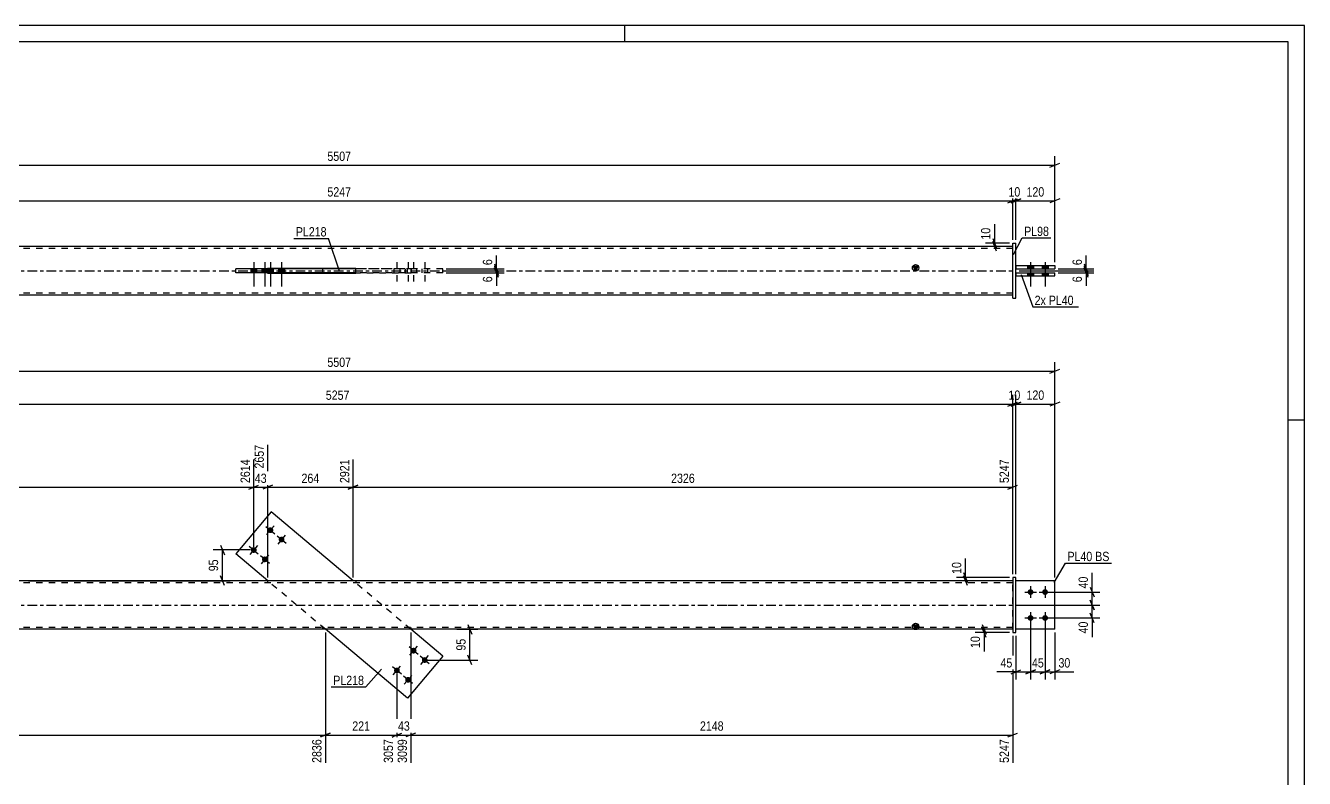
# Model space of a CAD drawing. Header units: millimetres. Extents: x 0 to 594, y 0 to 420.
# Drawn here: x 198.9 to 594, y 187.3 to 420 of the extents above; entities that cross this region are included whole.
import ezdxf

# ---------------------------------------------------------------- set-up
doc = ezdxf.new("R2010")
doc.units = ezdxf.units.MM
doc.linetypes.add('DXK_LINE_DOT2', pattern=[3.9198, 1.9599, -1.9599])
doc.linetypes.add('DXK_LINE_DOT3', pattern=[5.9187, 2.979, -0.9799, 0.9799, -0.9799])
doc.styles.add('Arial Narrow', font='ARIALN.TTF', dxfattribs={"height": 0.2})

# ---------------------------------------------------------------- blocks, each defined once
blk = doc.blocks.new('Unknown-580871604-1129')
at = {"color": 5, "linetype": 'Continuous'}
for p, q in [((594, 420), (0, 420)), ((384, 415), (384, 420)), ((594, 0), (594, 420)), ((589, 415), (5, 415)), ((589, 5), (589, 415)), ((594, 298), (589, 298))]:
    blk.add_line(p, q, dxfattribs=at)
blk = doc.blocks.new('Part-580871604-1687 - 1671')
at = {"color": 2, "linetype": 'Continuous'}
for p, q in [((274.75, 269.74), (263.8, 256.74)), ((300.08, 248.42), (274.75, 269.74)), ((273.69, 248.42), (263.8, 256.74)), ((316.84, 212.09), (291.5, 233.42)), ((327.78, 225.1), (317.9, 233.42)), ((327.78, 225.1), (316.84, 212.09))]:
    blk.add_line(p, q, dxfattribs=at)
at = {"color": 7, "linetype": 'DXK_LINE_DOT2'}
for p, q in [((291.5, 233.42), (273.69, 248.42)), ((317.9, 233.42), (300.08, 248.42))]:
    blk.add_line(p, q, dxfattribs=at)
blk = doc.blocks.new('Bolt-580871604-1679 - 1671')
at = {"linetype": 'Continuous'}
for points in [[(318.19, 226.12, -1), (319.35, 227.5, -1)], [(313.03, 220, -1), (314.19, 221.38, -1)], [(321.63, 223.22, -1), (322.79, 224.6, -1)], [(316.48, 217.1, -1), (317.64, 218.48, -1)]]:
    blk.add_hatch(color=1, dxfattribs=at).paths.add_polyline_path(points)
at = {"color": 1, "linetype": 'Continuous'}
for p, q in [((320.14, 225.65), (317.39, 227.97)), ((317.61, 225.43), (319.93, 228.18)), ((321.05, 222.53), (323.37, 225.29)), ((314.99, 219.53), (312.24, 221.85)), ((312.45, 219.31), (314.77, 222.06)), ((323.59, 222.75), (320.83, 225.07)), ((318.43, 216.63), (315.68, 218.95)), ((315.9, 216.41), (318.22, 219.17))]:
    blk.add_line(p, q, dxfattribs=at)
blk = doc.blocks.new('Bolt-580871604-1680 - 1671')
at = {"linetype": 'Continuous'}
for points in [[(275.11, 264.73, -1), (273.95, 263.36, -1)], [(278.55, 261.84, -1), (277.4, 260.46, -1)], [(269.96, 258.61, -1), (268.8, 257.24, -1)], [(273.4, 255.72, -1), (272.24, 254.34, -1)]]:
    blk.add_hatch(color=1, dxfattribs=at).paths.add_polyline_path(points)
at = {"color": 1, "linetype": 'Continuous'}
for p, q in [((273.16, 265.2), (275.91, 262.89)), ((275.69, 265.42), (273.37, 262.67)), ((276.6, 262.31), (279.35, 259.99)), ((279.13, 262.52), (276.82, 259.77)), ((268, 259.08), (270.76, 256.77)), ((270.54, 259.3), (268.22, 256.55)), ((271.45, 256.19), (274.2, 253.87)), ((273.98, 256.4), (271.66, 253.65))]:
    blk.add_line(p, q, dxfattribs=at)
blk = doc.blocks.new('Bolt-580871604-1682 - 1671')
at = {"linetype": 'Continuous'}
for points in [[(509.38, 245.82, -1), (509.38, 244.02, -1)], [(513.88, 245.82, -1), (513.88, 244.02, -1)], [(509.38, 237.82, -1), (509.38, 236.02, -1)], [(513.88, 237.82, -1), (513.88, 236.02, -1)]]:
    blk.add_hatch(color=1, dxfattribs=at).paths.add_polyline_path(points)
at = {"color": 1, "linetype": 'Continuous'}
for p, q in [((509.38, 246.72), (509.38, 243.12)), ((513.88, 246.72), (513.88, 243.12)), ((507.58, 244.92), (511.18, 244.92)), ((512.08, 244.92), (515.68, 244.92)), ((509.38, 238.72), (509.38, 235.12)), ((513.88, 238.72), (513.88, 235.12)), ((507.58, 236.92), (511.18, 236.92)), ((512.08, 236.92), (515.68, 236.92))]:
    blk.add_line(p, q, dxfattribs=at)
blk = doc.blocks.new('Part-580871604-1703 - 1671')
at = {"color": 2, "linetype": 'Continuous'}
for p, q in [((504.88, 249.42), (503.88, 249.42)), ((503.88, 249.42), (503.88, 232.42)), ((504.88, 232.42), (504.88, 249.42)), ((503.88, 232.42), (504.88, 232.42))]:
    blk.add_line(p, q, dxfattribs=at)
blk = doc.blocks.new('Part-580871604-1708 - 1671')
at = {"color": 7, "linetype": 'DXK_LINE_DOT2'}
for p, q in [((516.88, 248.42), (504.88, 248.42)), ((504.88, 233.42), (504.88, 248.42)), ((516.88, 233.42), (516.88, 248.42)), ((516.88, 233.42), (504.88, 233.42))]:
    blk.add_line(p, q, dxfattribs=at)
blk = doc.blocks.new('Part-580871604-1713 - 1671')
at = {"color": 2, "linetype": 'Continuous'}
for p, q in [((516.88, 248.42), (504.88, 248.42)), ((516.88, 233.42), (516.88, 248.42)), ((516.88, 233.42), (504.88, 233.42))]:
    blk.add_line(p, q, dxfattribs=at)
at = {"color": 7, "linetype": 'DXK_LINE_DOT2'}
blk.add_line((504.88, 233.42), (504.88, 248.42), dxfattribs=at)
blk = doc.blocks.new('Part-580871604-1718 - 1671')
at = {"linetype": 'Continuous'}
blk.add_hatch(color=2, dxfattribs=at).paths.add_polyline_path([(473.88, 233.42), (473.08, 234.82), (474.68, 234.82)])
at = {"color": 2, "linetype": 'Continuous'}
for p, q in [((415.78, 248.42), (175.8, 248.42)), ((503.88, 248.42), (415.88, 248.42)), ((415.78, 233.42), (175.8, 233.42)), ((503.88, 233.42), (415.88, 233.42)), ((473.88, 233.42), (473.08, 234.82)), ((473.08, 234.82), (474.68, 234.82)), ((474.68, 234.82), (473.88, 233.42))]:
    blk.add_line(p, q, dxfattribs=at)
at = {"color": 7, "linetype": 'DXK_LINE_DOT2'}
for p, q in [((415.78, 247.82), (175.8, 247.82)), ((273.59, 248.42), (273.59, 247.82)), ((300.9, 248.42), (300.9, 247.82)), ((503.88, 247.82), (415.88, 247.82)), ((503.88, 233.42), (503.88, 248.42)), ((415.78, 234.02), (175.8, 234.02)), ((290.69, 233.42), (290.69, 234.02)), ((318, 233.42), (318, 234.02)), ((503.88, 234.02), (415.88, 234.02))]:
    blk.add_line(p, q, dxfattribs=at)
at = {"color": 7, "linetype": 'DXK_LINE_DOT3'}
for p, q in [((175.8, 240.92), (415.78, 240.92)), ((415.88, 240.92), (503.88, 240.92))]:
    blk.add_line(p, q, dxfattribs=at)
at = {"color": 2, "linetype": 'Continuous'}
blk.add_circle((473.88, 234.32), 1, dxfattribs=at)
blk = doc.blocks.new('Part-580871604-1455 - 1366')
at = {"linetype": 'Continuous'}
blk.add_hatch(color=2, dxfattribs=at).paths.add_polyline_path([(473.88, 344.23), (473.08, 345.63), (474.68, 345.63)])
at = {"color": 2, "linetype": 'Continuous'}
for p, q in [((415.78, 351.73), (175.8, 351.73)), ((503.88, 351.73), (415.88, 351.73)), ((273.59, 344.93), (273.59, 344.83)), ((300.9, 344.93), (273.59, 344.93)), ((290.69, 344.93), (290.69, 344.83)), ((300.9, 343.53), (300.9, 344.93)), ((473.88, 344.23), (473.08, 345.63)), ((473.08, 345.63), (474.68, 345.63)), ((474.68, 345.63), (473.88, 344.23)), ((273.59, 343.53), (273.59, 343.63)), ((273.59, 343.53), (300.9, 343.53)), ((290.69, 343.53), (290.69, 343.63)), ((415.78, 336.73), (175.8, 336.73)), ((503.88, 336.73), (415.88, 336.73))]:
    blk.add_line(p, q, dxfattribs=at)
at = {"color": 7, "linetype": 'DXK_LINE_DOT2'}
for p, q in [((503.88, 336.73), (503.88, 351.73)), ((415.78, 351.13), (175.8, 351.13)), ((503.88, 351.13), (415.88, 351.13)), ((273.59, 343.63), (273.59, 344.93)), ((290.69, 343.63), (290.69, 344.93)), ((300.9, 344.93), (318, 344.93)), ((318, 344.93), (318, 343.53)), ((318, 343.53), (300.9, 343.53)), ((415.78, 337.33), (175.8, 337.33)), ((503.88, 337.33), (415.88, 337.33))]:
    blk.add_line(p, q, dxfattribs=at)
at = {"color": 7, "linetype": 'DXK_LINE_DOT3'}
for p, q in [((175.8, 344.23), (415.78, 344.23)), ((415.88, 344.23), (503.88, 344.23))]:
    blk.add_line(p, q, dxfattribs=at)
at = {"color": 2, "linetype": 'Continuous'}
blk.add_circle((473.88, 345.13), 1, dxfattribs=at)
blk = doc.blocks.new('Bolt-580871604-1369 - 1366')
at = {"linetype": 'Continuous'}
for points in [[(510.28, 345.83), (508.48, 345.83), (508.48, 344.83), (510.28, 344.83)], [(510.28, 345.83), (508.48, 345.83), (508.48, 344.83), (510.28, 344.83)], [(514.78, 345.83), (512.98, 345.83), (512.98, 344.83), (514.78, 344.83)], [(514.78, 345.83), (512.98, 345.83), (512.98, 344.83), (514.78, 344.83)], [(510.28, 343.63), (508.48, 343.63), (508.48, 342.63), (510.28, 342.63)], [(510.28, 343.63), (508.48, 343.63), (508.48, 342.63), (510.28, 342.63)], [(514.78, 343.63), (512.98, 343.63), (512.98, 342.63), (514.78, 342.63)], [(514.78, 343.63), (512.98, 343.63), (512.98, 342.63), (514.78, 342.63)]]:
    blk.add_hatch(color=1, dxfattribs=at).paths.add_polyline_path(points)
at = {"color": 1, "linetype": 'Continuous'}
for p, q in [((508.48, 345.83), (508.48, 344.83)), ((508.48, 345.83), (508.48, 344.83)), ((509.38, 346.83), (509.38, 339.33)), ((509.38, 346.83), (509.38, 339.33)), ((510.28, 345.83), (510.28, 344.83)), ((510.28, 345.83), (510.28, 344.83)), ((512.98, 345.83), (512.98, 344.83)), ((512.98, 345.83), (512.98, 344.83)), ((513.88, 346.83), (513.88, 339.33)), ((513.88, 346.83), (513.88, 339.33)), ((514.78, 345.83), (514.78, 344.83)), ((514.78, 345.83), (514.78, 344.83)), ((508.48, 343.63), (508.48, 342.63)), ((508.48, 343.63), (508.48, 342.63)), ((510.28, 343.63), (510.28, 342.63)), ((510.28, 343.63), (510.28, 342.63)), ((512.98, 343.63), (512.98, 342.63)), ((512.98, 343.63), (512.98, 342.63)), ((514.78, 343.63), (514.78, 342.63)), ((514.78, 343.63), (514.78, 342.63))]:
    blk.add_line(p, q, dxfattribs=at)
blk = doc.blocks.new('Bolt-580871604-1434 - 1366')
at = {"color": 1, "linetype": 'DXK_LINE_DOT2'}
for p, q in [((312.71, 344.83), (312.71, 343.63)), ((313.61, 346.83), (313.61, 339.33)), ((314.51, 344.83), (314.51, 343.63)), ((316.16, 344.83), (316.16, 343.63)), ((317.06, 346.83), (317.06, 339.33)), ((317.87, 344.83), (317.87, 343.63)), ((317.96, 344.83), (317.96, 343.63)), ((318.77, 346.83), (318.77, 339.33)), ((319.67, 344.83), (319.67, 343.63)), ((321.31, 344.83), (321.31, 343.63)), ((322.21, 346.83), (322.21, 339.33)), ((323.11, 344.83), (323.11, 343.63))]:
    blk.add_line(p, q, dxfattribs=at)
blk = doc.blocks.new('Part-580871604-1460 - 1366')
at = {"color": 2, "linetype": 'Continuous'}
for p, q in [((504.88, 343.63), (516.88, 343.63)), ((504.88, 342.63), (516.88, 342.63)), ((516.88, 342.63), (516.88, 343.63))]:
    blk.add_line(p, q, dxfattribs=at)
at = {"color": 7, "linetype": 'DXK_LINE_DOT2'}
blk.add_line((504.88, 343.63), (504.88, 342.63), dxfattribs=at)
blk = doc.blocks.new('Part-580871604-1396 - 1366')
at = {"color": 2, "linetype": 'Continuous'}
for p, q in [((263.8, 343.63), (263.8, 344.83)), ((300.9, 344.83), (263.8, 344.83)), ((274.75, 343.63), (274.75, 344.83)), ((300.9, 343.63), (263.8, 343.63))]:
    blk.add_line(p, q, dxfattribs=at)
at = {"color": 7, "linetype": 'DXK_LINE_DOT2'}
for p, q in [((327.78, 344.83), (300.9, 344.83)), ((316.84, 343.63), (316.84, 344.83)), ((327.78, 343.63), (327.78, 344.83)), ((327.78, 343.63), (300.9, 343.63))]:
    blk.add_line(p, q, dxfattribs=at)
blk = doc.blocks.new('Part-580871604-1432 - 1366')
at = {"color": 2, "linetype": 'Continuous'}
for p, q in [((503.88, 335.73), (503.88, 352.73)), ((503.88, 352.73), (504.88, 352.73)), ((504.88, 335.73), (504.88, 352.73)), ((503.88, 335.73), (504.88, 335.73))]:
    blk.add_line(p, q, dxfattribs=at)
blk = doc.blocks.new('Bolt-580871604-1435 - 1366')
at = {"linetype": 'Continuous'}
for points in [[(270.28, 344.83), (268.48, 344.83), (268.48, 343.63), (270.28, 343.63)], [(273.72, 344.83), (271.92, 344.83), (271.92, 343.63), (273.72, 343.63)], [(275.43, 344.83), (273.63, 344.83), (273.63, 343.63), (275.43, 343.63)], [(278.87, 344.83), (277.07, 344.83), (277.07, 343.63), (278.87, 343.63)]]:
    blk.add_hatch(color=1, dxfattribs=at).paths.add_polyline_path(points)
at = {"color": 1, "linetype": 'Continuous'}
for p, q in [((268.48, 344.83), (268.48, 343.63)), ((269.38, 346.83), (269.38, 339.33)), ((270.28, 344.83), (270.28, 343.63)), ((271.92, 344.83), (271.92, 343.63)), ((272.82, 346.83), (272.82, 339.33)), ((273.63, 344.83), (273.63, 343.63)), ((273.72, 344.83), (273.72, 343.63)), ((274.53, 346.83), (274.53, 339.33)), ((275.43, 344.83), (275.43, 343.63)), ((277.07, 344.83), (277.07, 343.63)), ((277.97, 346.83), (277.97, 339.33)), ((278.87, 344.83), (278.87, 343.63))]:
    blk.add_line(p, q, dxfattribs=at)
blk = doc.blocks.new('Part-580871604-1465 - 1366')
at = {"color": 2, "linetype": 'Continuous'}
for p, q in [((504.88, 345.83), (516.88, 345.83)), ((504.88, 344.83), (516.88, 344.83)), ((516.88, 345.83), (516.88, 344.83))]:
    blk.add_line(p, q, dxfattribs=at)
at = {"color": 7, "linetype": 'DXK_LINE_DOT2'}
blk.add_line((504.88, 345.83), (504.88, 344.83), dxfattribs=at)
blk = doc.blocks.new('StraightDimension-580871604-1742 - 1671')
at = {"color": 7, "linetype": 'Continuous'}
for p, q in [((300.08, 249.42), (300.08, 285.92)), ((503.88, 250.42), (503.88, 285.92)), ((301.58, 277.91), (298.58, 276.71)), ((300.08, 277.31), (503.88, 277.31)), ((502.38, 276.71), (505.38, 277.91))]:
    blk.add_line(p, q, dxfattribs=at)
at = {"color": 0, "linetype": 'Continuous'}
blk.add_wipeout([(503.28, 286.52), (499.08, 286.52), (499.08, 278.01), (503.28, 278.01)], dxfattribs=at)
at = {"color": 0}
blk.add_wipeout([(406.24, 278.06), (406.24, 282.26), (397.73, 282.26), (397.73, 278.06)], dxfattribs=at)
at = {"color": 3, "linetype": 'Continuous', "style": 'Arial Narrow'}
blk.add_text('5247', height=2.863, rotation=90.0002, dxfattribs=at).set_placement((502.68, 278.61))
at = {"color": 3, "style": 'Arial Narrow'}
blk.add_text('2326', height=2.863, dxfattribs=at).set_placement((398.33, 278.66))
blk = doc.blocks.new('StraightDimension-580871604-1928 - 1671')
at = {"color": 7, "linetype": 'Continuous'}
for p, q in [((502.88, 233.42), (492.23, 233.42)), ((494.48, 234.92), (495.68, 231.92)), ((495.68, 230.92), (494.48, 233.92)), ((495.08, 232.42), (495.08, 233.42)), ((502.88, 232.42), (492.23, 232.42))]:
    blk.add_line(p, q, dxfattribs=at)
at = {"color": 0}
blk.add_wipeout([(494.33, 231.89), (490.13, 231.89), (490.13, 227.04), (494.33, 227.04)], dxfattribs=at)
at = {"color": 7, "linetype": 'Continuous'}
blk.add_line((495.08, 232.42), (495.08, 226.51), dxfattribs=at)
blk.add_line((495.08, 232.42), (495.08, 226.51), dxfattribs=at)
at = {"color": 3, "style": 'Arial Narrow'}
blk.add_text('10', height=2.863, rotation=90.0002, dxfattribs=at).set_placement((493.73, 227.64))
blk = doc.blocks.new('StraightDimension-580871604-1856 - 1671')
at = {"color": 7, "linetype": 'Continuous'}
for p, q in [((291.5, 232.42), (291.5, 192.13)), ((313.61, 219.69), (313.61, 192.13)), ((293, 201.34), (290, 200.14)), ((291.5, 200.74), (313.61, 200.74)), ((312.11, 200.14), (315.11, 201.34))]:
    blk.add_line(p, q, dxfattribs=at)
at = {"color": 0}
blk.add_wipeout([(305.9, 201.49), (305.9, 205.69), (299.22, 205.69), (299.22, 201.49)], dxfattribs=at)
at = {"color": 0, "linetype": 'Continuous'}
blk.add_wipeout([(313.01, 200.04), (308.81, 200.04), (308.81, 191.53), (313.01, 191.53)], dxfattribs=at)
at = {"color": 3, "style": 'Arial Narrow'}
blk.add_text('221', height=2.863, dxfattribs=at).set_placement((299.82, 202.09))
at = {"color": 3, "linetype": 'Continuous', "style": 'Arial Narrow'}
blk.add_text('3057', height=2.863, rotation=90.0002, dxfattribs=at).set_placement((312.41, 192.13))
blk = doc.blocks.new('StraightDimension-580871604-2009 - 1671')
at = {"color": 7, "linetype": 'Continuous'}
for p, q in [((527.84, 246.42), (529.04, 243.42)), ((514.88, 244.92), (530.84, 244.92)), ((529.04, 239.42), (527.84, 242.42)), ((528.44, 240.92), (528.44, 244.92)), ((504.88, 240.92), (530.84, 240.92))]:
    blk.add_line(p, q, dxfattribs=at)
at = {"color": 0}
blk.add_wipeout([(527.69, 250.3), (523.49, 250.3), (523.49, 245.44), (527.69, 245.44)], dxfattribs=at)
at = {"color": 7, "linetype": 'Continuous'}
blk.add_line((528.44, 244.92), (528.44, 250.82), dxfattribs=at)
blk.add_line((528.44, 244.92), (528.44, 250.82), dxfattribs=at)
at = {"color": 3, "style": 'Arial Narrow'}
blk.add_text('40', height=2.863, rotation=90.0002, dxfattribs=at).set_placement((527.09, 246.04))
blk = doc.blocks.new('StraightDimension-580871604-2023 - 1671')
at = {"color": 7, "linetype": 'Continuous'}
for p, q in [((268.38, 257.93), (256.86, 257.93)), ((259.11, 259.43), (260.31, 256.43)), ((259.71, 248.44), (259.71, 257.93)), ((260.31, 246.94), (259.11, 249.94)), ((199.77, 248.44), (262.11, 248.44))]:
    blk.add_line(p, q, dxfattribs=at)
at = {"color": 0}
blk.add_wipeout([(258.96, 255.61), (254.76, 255.61), (254.76, 250.75), (258.96, 250.75)], dxfattribs=at)
at = {"color": 3, "style": 'Arial Narrow'}
blk.add_text('95', height=2.863, rotation=90.0002, dxfattribs=at).set_placement((258.36, 251.35))
blk = doc.blocks.new('StraightDimension-580871604-1756 - 1671')
at = {"color": 7, "linetype": 'Continuous'}
for p, q in [((273.69, 249.42), (273.69, 290.42)), ((300.08, 249.42), (300.08, 285.92)), ((275.19, 277.91), (272.19, 276.71)), ((273.69, 277.31), (300.08, 277.31)), ((298.58, 276.71), (301.58, 277.91))]:
    blk.add_line(p, q, dxfattribs=at)
at = {"color": 0, "linetype": 'Continuous'}
blk.add_wipeout([(299.48, 286.52), (295.28, 286.52), (295.28, 278.01), (299.48, 278.01)], dxfattribs=at)
at = {"color": 0}
blk.add_wipeout([(290.23, 278.06), (290.23, 282.26), (283.54, 282.26), (283.54, 278.06)], dxfattribs=at)
at = {"color": 3, "linetype": 'Continuous', "style": 'Arial Narrow'}
blk.add_text('2921', height=2.863, rotation=90.0002, dxfattribs=at).set_placement((298.88, 278.61))
at = {"color": 3, "style": 'Arial Narrow'}
blk.add_text('264', height=2.863, dxfattribs=at).set_placement((284.14, 278.66))
blk = doc.blocks.new('StraightDimension-580871604-2050 - 1671')
at = {"color": 7, "linetype": 'Continuous'}
for p, q in [((503.88, 250.42), (503.88, 305.85)), ((504.88, 250.42), (504.88, 305.85)), ((502.38, 302.4), (505.38, 303.6)), ((506.38, 303.6), (503.38, 302.4)), ((503.88, 303), (504.88, 303))]:
    blk.add_line(p, q, dxfattribs=at)
at = {"color": 0}
blk.add_wipeout([(506.81, 303.75), (506.81, 307.95), (501.96, 307.95), (501.96, 303.75)], dxfattribs=at)
at = {"color": 3, "style": 'Arial Narrow'}
blk.add_text('10', height=2.863, dxfattribs=at).set_placement((502.56, 304.35))
blk = doc.blocks.new('StraightDimension-580871604-1778 - 1671')
at = {"color": 7, "linetype": 'Continuous'}
for p, q in [((273.69, 249.42), (273.69, 290.42)), ((269.38, 258.93), (269.38, 285.92)), ((267.88, 276.71), (270.88, 277.91)), ((269.38, 277.31), (273.69, 277.31)), ((275.19, 277.91), (272.19, 276.71))]:
    blk.add_line(p, q, dxfattribs=at)
at = {"color": 0}
blk.add_wipeout([(273.96, 278.06), (273.96, 282.26), (269.11, 282.26), (269.11, 278.06)], dxfattribs=at)
at = {"color": 0, "linetype": 'Continuous'}
blk.add_wipeout([(273.09, 291.02), (268.89, 291.02), (268.89, 282.51), (273.09, 282.51)], dxfattribs=at)
at = {"color": 3, "linetype": 'Continuous', "style": 'Arial Narrow'}
blk.add_text('2657', height=2.863, rotation=90.0002, dxfattribs=at).set_placement((272.49, 283.11))
at = {"color": 3, "style": 'Arial Narrow'}
blk.add_text('43', height=2.863, dxfattribs=at).set_placement((269.71, 278.66))
blk = doc.blocks.new('StraightDimension-580871604-2045 - 1671')
at = {"color": 7, "linetype": 'Continuous'}
for p, q in [((503.88, 250.42), (503.88, 305.85)), ((86.7, 303), (503.88, 303)), ((502.38, 302.4), (505.38, 303.6))]:
    blk.add_line(p, q, dxfattribs=at)
at = {"color": 0}
blk.add_wipeout([(299.55, 303.75), (299.55, 307.95), (291.04, 307.95), (291.04, 303.75)], dxfattribs=at)
at = {"color": 3, "style": 'Arial Narrow'}
blk.add_text('5257', height=2.863, dxfattribs=at).set_placement((291.64, 304.35))
blk = doc.blocks.new('StraightDimension-580871604-1870 - 1671')
at = {"color": 7, "linetype": 'Continuous'}
for p, q in [((87.7, 231.42), (87.7, 197.61)), ((291.5, 232.42), (291.5, 192.13)), ((89.2, 201.34), (86.2, 200.14)), ((87.7, 200.74), (291.5, 200.74)), ((290, 200.14), (293, 201.34))]:
    blk.add_line(p, q, dxfattribs=at)
at = {"color": 0}
blk.add_wipeout([(193.86, 201.49), (193.86, 205.69), (185.35, 205.69), (185.35, 201.49)], dxfattribs=at)
at = {"color": 0, "linetype": 'Continuous'}
for points in [[(87.1, 200.04), (82.9, 200.04), (82.9, 197.01), (87.1, 197.01)], [(290.9, 200.04), (286.7, 200.04), (286.7, 191.53), (290.9, 191.53)]]:
    blk.add_wipeout(points, dxfattribs=at)
at = {"color": 3, "style": 'Arial Narrow'}
blk.add_text('2836', height=2.863, dxfattribs=at).set_placement((185.95, 202.09))
at = {"color": 3, "linetype": 'Continuous', "style": 'Arial Narrow'}
for s, height, p in [('0', 2.86, (86.5, 197.61)), ('2836', 2.863, (290.3, 192.13))]:
    blk.add_text(s, height=height, rotation=90.0002, dxfattribs=at).set_placement(p)
blk = doc.blocks.new('StraightDimension-580871604-1728 - 1671')
at = {"color": 7, "linetype": 'Continuous'}
for p, q in [((74.7, 313.17), (516.88, 313.17)), ((515.38, 312.57), (518.38, 313.77)), ((516.88, 249.42), (516.88, 316.02))]:
    blk.add_line(p, q, dxfattribs=at)
at = {"color": 0}
blk.add_wipeout([(300.05, 313.92), (300.05, 318.12), (291.54, 318.12), (291.54, 313.92)], dxfattribs=at)
at = {"color": 3, "style": 'Arial Narrow'}
blk.add_text('5507', height=2.863, dxfattribs=at).set_placement((292.14, 314.52))
blk = doc.blocks.new('StraightDimension-580871604-1794 - 1671')
at = {"color": 7, "linetype": 'Continuous'}
for p, q in [((269.38, 258.93), (269.38, 285.92)), ((89.2, 277.91), (86.2, 276.71)), ((87.7, 249.42), (87.7, 280.44)), ((87.7, 277.31), (269.38, 277.31)), ((267.88, 276.71), (270.88, 277.91))]:
    blk.add_line(p, q, dxfattribs=at)
at = {"color": 0, "linetype": 'Continuous'}
for points in [[(268.78, 286.52), (264.58, 286.52), (264.58, 278.01), (268.78, 278.01)], [(87.1, 281.04), (82.9, 281.04), (82.9, 278.01), (87.1, 278.01)]]:
    blk.add_wipeout(points, dxfattribs=at)
at = {"color": 0}
blk.add_wipeout([(182.8, 278.06), (182.8, 282.26), (174.29, 282.26), (174.29, 278.06)], dxfattribs=at)
at = {"color": 3, "linetype": 'Continuous', "style": 'Arial Narrow'}
for s, height, p in [('2614', 2.863, (268.18, 278.61)), ('0', 2.86, (86.5, 278.61))]:
    blk.add_text(s, height=height, rotation=90.0002, dxfattribs=at).set_placement(p)
at = {"color": 3, "style": 'Arial Narrow'}
blk.add_text('2614', height=2.863, dxfattribs=at).set_placement((174.89, 278.66))
blk = doc.blocks.new('StraightDimension-580871604-1950 - 1671')
at = {"color": 7, "linetype": 'Continuous'}
for p, q in [((509.38, 235.92), (509.38, 217.87)), ((513.88, 235.92), (513.88, 217.87)), ((507.88, 219.67), (510.88, 220.87)), ((509.38, 220.27), (513.88, 220.27)), ((515.38, 220.87), (512.38, 219.67))]:
    blk.add_line(p, q, dxfattribs=at)
at = {"color": 0}
blk.add_wipeout([(514.06, 221.02), (514.06, 225.22), (509.21, 225.22), (509.21, 221.02)], dxfattribs=at)
at = {"color": 3, "style": 'Arial Narrow'}
blk.add_text('45', height=2.863, dxfattribs=at).set_placement((509.81, 221.62))
blk = doc.blocks.new('StraightDimension-580871604-1830 - 1671')
at = {"color": 7, "linetype": 'Continuous'}
for p, q in [((317.9, 232.42), (317.9, 192.13)), ((503.88, 231.42), (503.88, 192.13)), ((319.4, 201.34), (316.4, 200.14)), ((317.9, 200.74), (503.88, 200.74)), ((502.38, 200.14), (505.38, 201.34))]:
    blk.add_line(p, q, dxfattribs=at)
at = {"color": 0}
blk.add_wipeout([(415.15, 201.49), (415.15, 205.69), (406.64, 205.69), (406.64, 201.49)], dxfattribs=at)
at = {"color": 0, "linetype": 'Continuous'}
blk.add_wipeout([(503.28, 200.04), (499.08, 200.04), (499.08, 191.53), (503.28, 191.53)], dxfattribs=at)
at = {"color": 3, "style": 'Arial Narrow'}
blk.add_text('2148', height=2.863, dxfattribs=at).set_placement((407.24, 202.09))
at = {"color": 3, "linetype": 'Continuous', "style": 'Arial Narrow'}
blk.add_text('5247', height=2.863, rotation=90.0002, dxfattribs=at).set_placement((502.68, 192.13))
blk = doc.blocks.new('StraightDimension-580871604-1842 - 1671')
at = {"color": 7, "linetype": 'Continuous'}
for p, q in [((317.9, 232.42), (317.9, 192.13)), ((313.61, 219.69), (313.61, 192.13)), ((312.11, 200.14), (315.11, 201.34)), ((313.61, 200.74), (317.9, 200.74)), ((319.4, 201.34), (316.4, 200.14))]:
    blk.add_line(p, q, dxfattribs=at)
at = {"color": 0}
blk.add_wipeout([(318.19, 201.49), (318.19, 205.69), (313.33, 205.69), (313.33, 201.49)], dxfattribs=at)
at = {"color": 3, "style": 'Arial Narrow'}
blk.add_text('43', height=2.863, dxfattribs=at).set_placement((313.93, 202.09))
at = {"color": 0, "linetype": 'Continuous'}
blk.add_wipeout([(317.3, 200.04), (313.1, 200.04), (313.1, 191.53), (317.3, 191.53)], dxfattribs=at)
at = {"color": 3, "linetype": 'Continuous', "style": 'Arial Narrow'}
blk.add_text('3099', height=2.863, rotation=90.0002, dxfattribs=at).set_placement((316.7, 192.13))
blk = doc.blocks.new('StraightDimension-580871604-1937 - 1671')
at = {"color": 7, "linetype": 'Continuous'}
for p, q in [((513.88, 235.92), (513.88, 217.87)), ((516.88, 232.42), (516.88, 217.87)), ((512.38, 219.67), (515.38, 220.87)), ((513.88, 220.27), (516.88, 220.27)), ((518.38, 220.87), (515.38, 219.67))]:
    blk.add_line(p, q, dxfattribs=at)
at = {"color": 0}
blk.add_wipeout([(522.27, 221.02), (522.27, 225.22), (517.41, 225.22), (517.41, 221.02)], dxfattribs=at)
at = {"color": 7, "linetype": 'Continuous'}
blk.add_line((516.88, 220.27), (522.79, 220.27), dxfattribs=at)
blk.add_line((516.88, 220.27), (522.79, 220.27), dxfattribs=at)
at = {"color": 3, "style": 'Arial Narrow'}
blk.add_text('30', height=2.863, dxfattribs=at).set_placement((518.01, 221.62))
blk = doc.blocks.new('StraightDimension-580871604-1960 - 1671')
at = {"color": 7, "linetype": 'Continuous'}
for p, q in [((509.38, 235.92), (509.38, 217.87)), ((504.88, 231.42), (504.88, 217.87)), ((503.38, 219.67), (506.38, 220.87)), ((504.88, 220.27), (509.38, 220.27)), ((510.88, 220.87), (507.88, 219.67))]:
    blk.add_line(p, q, dxfattribs=at)
at = {"color": 0}
blk.add_wipeout([(504.36, 221.02), (504.36, 225.22), (499.5, 225.22), (499.5, 221.02)], dxfattribs=at)
at = {"color": 7, "linetype": 'Continuous'}
blk.add_line((504.88, 220.27), (498.98, 220.27), dxfattribs=at)
blk.add_line((504.88, 220.27), (498.98, 220.27), dxfattribs=at)
at = {"color": 3, "style": 'Arial Narrow'}
blk.add_text('45', height=2.863, dxfattribs=at).set_placement((500.1, 221.62))
blk = doc.blocks.new('StraightDimension-580871604-1985 - 1671')
at = {"color": 7, "linetype": 'Continuous'}
for p, q in [((332.14, 233.42), (338.57, 233.42)), ((335.57, 234.92), (336.77, 231.92)), ((336.17, 223.91), (336.17, 233.42)), ((336.77, 222.41), (335.57, 225.41)), ((323.21, 223.91), (338.57, 223.91))]:
    blk.add_line(p, q, dxfattribs=at)
at = {"color": 0}
blk.add_wipeout([(335.42, 231.09), (331.22, 231.09), (331.22, 226.24), (335.42, 226.24)], dxfattribs=at)
at = {"color": 3, "style": 'Arial Narrow'}
blk.add_text('95', height=2.863, rotation=90.0002, dxfattribs=at).set_placement((334.82, 226.84))
blk = doc.blocks.new('StraightDimension-580871604-1996 - 1671')
at = {"color": 7, "linetype": 'Continuous'}
for p, q in [((527.84, 242.42), (529.04, 239.42)), ((504.88, 240.92), (530.84, 240.92)), ((529.04, 235.42), (527.84, 238.42)), ((528.44, 236.92), (528.44, 240.92)), ((514.88, 236.92), (530.84, 236.92))]:
    blk.add_line(p, q, dxfattribs=at)
at = {"color": 0}
blk.add_wipeout([(527.69, 236.39), (523.49, 236.39), (523.49, 231.54), (527.69, 231.54)], dxfattribs=at)
at = {"color": 7, "linetype": 'Continuous'}
blk.add_line((528.44, 236.92), (528.44, 231.01), dxfattribs=at)
blk.add_line((528.44, 236.92), (528.44, 231.01), dxfattribs=at)
at = {"color": 3, "style": 'Arial Narrow'}
blk.add_text('40', height=2.863, rotation=90.0002, dxfattribs=at).set_placement((527.09, 232.14))
blk = doc.blocks.new('StraightDimension-580871604-2028 - 1671')
at = {"color": 7, "linetype": 'Continuous'}
for p, q in [((502.88, 249.42), (486.46, 249.42)), ((488.71, 250.92), (489.91, 247.92)), ((489.91, 246.92), (488.71, 249.92)), ((489.31, 248.42), (489.31, 249.42)), ((502.88, 248.42), (486.46, 248.42))]:
    blk.add_line(p, q, dxfattribs=at)
at = {"color": 0}
blk.add_wipeout([(488.56, 254.8), (484.36, 254.8), (484.36, 249.94), (488.56, 249.94)], dxfattribs=at)
at = {"color": 7, "linetype": 'Continuous'}
blk.add_line((489.31, 249.42), (489.31, 255.32), dxfattribs=at)
blk.add_line((489.31, 249.42), (489.31, 255.32), dxfattribs=at)
at = {"color": 3, "style": 'Arial Narrow'}
blk.add_text('10', height=2.863, rotation=90.0002, dxfattribs=at).set_placement((487.96, 250.54))
blk = doc.blocks.new('StraightDimension-580871604-2055 - 1671')
at = {"color": 7, "linetype": 'Continuous'}
for p, q in [((504.88, 250.42), (504.88, 305.85)), ((516.88, 249.42), (516.88, 305.85)), ((503.38, 302.4), (506.38, 303.6)), ((504.88, 303), (516.88, 303)), ((518.38, 303.6), (515.38, 302.4))]:
    blk.add_line(p, q, dxfattribs=at)
at = {"color": 0}
blk.add_wipeout([(514.23, 303.75), (514.23, 307.95), (507.54, 307.95), (507.54, 303.75)], dxfattribs=at)
at = {"color": 3, "style": 'Arial Narrow'}
blk.add_text('120', height=2.863, dxfattribs=at).set_placement((508.14, 304.35))
blk = doc.blocks.new('StraightDimension-580871604-1594 - 1366')
at = {"color": 7, "linetype": 'Continuous'}
for p, q in [((504.88, 353.73), (504.88, 368.67)), ((516.88, 346.83), (516.88, 368.67)), ((503.38, 365.22), (506.38, 366.42)), ((504.88, 365.82), (516.88, 365.82)), ((518.38, 366.42), (515.38, 365.22))]:
    blk.add_line(p, q, dxfattribs=at)
at = {"color": 0}
blk.add_wipeout([(514.23, 366.57), (514.23, 370.77), (507.54, 370.77), (507.54, 366.57)], dxfattribs=at)
at = {"color": 3, "style": 'Arial Narrow'}
blk.add_text('120', height=2.863, dxfattribs=at).set_placement((508.14, 367.17))
blk = doc.blocks.new('StraightDimension-580871604-1605 - 1366')
at = {"color": 7, "linetype": 'Continuous'}
for p, q in [((502.88, 352.73), (495.45, 352.73)), ((502.88, 351.73), (495.45, 351.73)), ((497.7, 354.23), (498.9, 351.23)), ((498.9, 350.23), (497.7, 353.23)), ((498.3, 351.73), (498.3, 352.73))]:
    blk.add_line(p, q, dxfattribs=at)
at = {"color": 0}
blk.add_wipeout([(497.55, 358.11), (493.35, 358.11), (493.35, 353.26), (497.55, 353.26)], dxfattribs=at)
at = {"color": 7, "linetype": 'Continuous'}
blk.add_line((498.3, 352.73), (498.3, 358.64), dxfattribs=at)
blk.add_line((498.3, 352.73), (498.3, 358.64), dxfattribs=at)
at = {"color": 3, "style": 'Arial Narrow'}
blk.add_text('10', height=2.863, rotation=90.0002, dxfattribs=at).set_placement((496.95, 353.86))
blk = doc.blocks.new('StraightDimension-580871604-1574 - 1366')
at = {"color": 7, "linetype": 'Continuous'}
for p, q in [((503.88, 353.73), (503.88, 368.67)), ((87.7, 365.82), (503.88, 365.82)), ((502.38, 365.22), (505.38, 366.42))]:
    blk.add_line(p, q, dxfattribs=at)
at = {"color": 0}
blk.add_wipeout([(300.05, 366.57), (300.05, 370.77), (291.54, 370.77), (291.54, 366.57)], dxfattribs=at)
at = {"color": 3, "style": 'Arial Narrow'}
blk.add_text('5247', height=2.863, dxfattribs=at).set_placement((292.14, 367.17))
blk = doc.blocks.new('StraightDimension-580871604-1534 - 1366')
at = {"color": 7, "linetype": 'Continuous'}
for p, q in [((328.78, 344.23), (346.79, 344.23)), ((343.79, 345.73), (344.99, 342.73)), ((344.99, 342.13), (343.79, 345.13)), ((344.39, 343.63), (344.39, 344.23)), ((328.78, 343.63), (346.79, 343.63))]:
    blk.add_line(p, q, dxfattribs=at)
at = {"color": 0}
blk.add_wipeout([(343.64, 343.11), (339.44, 343.11), (339.44, 340.08), (343.64, 340.08)], dxfattribs=at)
at = {"color": 7, "linetype": 'Continuous'}
blk.add_line((344.39, 343.63), (344.39, 339.55), dxfattribs=at)
blk.add_line((344.39, 343.63), (344.39, 339.55), dxfattribs=at)
at = {"color": 3, "style": 'Arial Narrow'}
blk.add_text('6', height=2.86, rotation=90.0002, dxfattribs=at).set_placement((343.04, 340.68))
blk = doc.blocks.new('StraightDimension-580871604-1538 - 1366')
at = {"color": 7, "linetype": 'Continuous'}
for p, q in [((328.78, 344.83), (346.79, 344.83)), ((328.78, 344.23), (346.79, 344.23)), ((343.79, 346.33), (344.99, 343.33)), ((344.99, 342.73), (343.79, 345.73)), ((344.39, 344.23), (344.39, 344.83))]:
    blk.add_line(p, q, dxfattribs=at)
at = {"color": 0}
blk.add_wipeout([(343.64, 348.38), (339.44, 348.38), (339.44, 345.36), (343.64, 345.36)], dxfattribs=at)
at = {"color": 7, "linetype": 'Continuous'}
blk.add_line((344.39, 344.83), (344.39, 348.91), dxfattribs=at)
blk.add_line((344.39, 344.83), (344.39, 348.91), dxfattribs=at)
at = {"color": 3, "style": 'Arial Narrow'}
blk.add_text('6', height=2.86, rotation=90.0002, dxfattribs=at).set_placement((343.04, 345.96))
blk = doc.blocks.new('StraightDimension-580871604-1543 - 1366')
at = {"color": 7, "linetype": 'Continuous'}
for p, q in [((516.88, 346.83), (516.88, 379.68)), ((74.7, 376.83), (516.88, 376.83)), ((515.38, 376.23), (518.38, 377.43))]:
    blk.add_line(p, q, dxfattribs=at)
at = {"color": 0}
blk.add_wipeout([(300.05, 377.58), (300.05, 381.78), (291.54, 381.78), (291.54, 377.58)], dxfattribs=at)
at = {"color": 3, "style": 'Arial Narrow'}
blk.add_text('5507', height=2.863, dxfattribs=at).set_placement((292.14, 378.18))
blk = doc.blocks.new('StraightDimension-580871604-1584 - 1366')
at = {"color": 7, "linetype": 'Continuous'}
for p, q in [((503.88, 353.73), (503.88, 368.67)), ((504.88, 353.73), (504.88, 368.67)), ((502.38, 365.22), (505.38, 366.42)), ((506.38, 366.42), (503.38, 365.22)), ((503.88, 365.82), (504.88, 365.82))]:
    blk.add_line(p, q, dxfattribs=at)
at = {"color": 0}
blk.add_wipeout([(506.81, 366.57), (506.81, 370.77), (501.96, 370.77), (501.96, 366.57)], dxfattribs=at)
at = {"color": 3, "style": 'Arial Narrow'}
blk.add_text('10', height=2.863, dxfattribs=at).set_placement((502.56, 367.17))
blk = doc.blocks.new('StraightDimension-580871604-1616 - 1366')
at = {"color": 7, "linetype": 'Continuous'}
for p, q in [((505.88, 344.23), (528.98, 344.23)), ((525.98, 345.73), (527.18, 342.73)), ((527.18, 342.13), (525.98, 345.13)), ((526.58, 343.63), (526.58, 344.23)), ((517.88, 343.63), (528.98, 343.63))]:
    blk.add_line(p, q, dxfattribs=at)
at = {"color": 0}
blk.add_wipeout([(525.83, 343.11), (521.63, 343.11), (521.63, 340.08), (525.83, 340.08)], dxfattribs=at)
at = {"color": 7, "linetype": 'Continuous'}
blk.add_line((526.58, 343.63), (526.58, 339.55), dxfattribs=at)
blk.add_line((526.58, 343.63), (526.58, 339.55), dxfattribs=at)
at = {"color": 3, "style": 'Arial Narrow'}
blk.add_text('6', height=2.86, rotation=90.0002, dxfattribs=at).set_placement((525.23, 340.68))
blk = doc.blocks.new('StraightDimension-580871604-1625 - 1366')
at = {"color": 7, "linetype": 'Continuous'}
for p, q in [((505.88, 344.23), (528.98, 344.23)), ((517.88, 344.83), (528.98, 344.83)), ((525.98, 346.33), (527.18, 343.33)), ((527.18, 342.73), (525.98, 345.73)), ((526.58, 344.23), (526.58, 344.83))]:
    blk.add_line(p, q, dxfattribs=at)
at = {"color": 0}
blk.add_wipeout([(525.83, 348.38), (521.63, 348.38), (521.63, 345.36), (525.83, 345.36)], dxfattribs=at)
at = {"color": 7, "linetype": 'Continuous'}
blk.add_line((526.58, 344.83), (526.58, 348.91), dxfattribs=at)
blk.add_line((526.58, 344.83), (526.58, 348.91), dxfattribs=at)
at = {"color": 3, "style": 'Arial Narrow'}
blk.add_text('6', height=2.86, rotation=90.0002, dxfattribs=at).set_placement((525.23, 345.96))
blk = doc.blocks.new('MarkSet-580871604-2081 - 1671')
at = {"color": 0}
blk.add_wipeout([(528.46, 254.5), (528.46, 257.5), (520.79, 257.5), (520.79, 254.5)], dxfattribs=at)
blk.add_wipeout([(528.46, 254.5), (528.46, 257.5), (520.79, 257.5), (520.79, 254.5)], dxfattribs=at)
at = {"color": 30, "linetype": 'Continuous'}
blk.add_line((516.69, 247.84), (520.19, 253.9), dxfattribs=at)
at = {"color": 0}
blk.add_wipeout([(533.75, 254.5), (533.75, 257.5), (529.36, 257.5), (529.36, 254.5)], dxfattribs=at)
blk.add_wipeout([(533.75, 254.5), (533.75, 257.5), (529.36, 257.5), (529.36, 254.5)], dxfattribs=at)
at = {"color": 30, "linetype": 'Continuous'}
blk.add_line((520.19, 253.9), (534.35, 253.9), dxfattribs=at)
at = {"color": 3, "style": 'Arial Narrow'}
for s, p in [('PL40', (520.79, 254.5)), ('BS', (529.36, 254.5))]:
    blk.add_text(s, height=2.863, dxfattribs=at).set_placement(p)
blk = doc.blocks.new('Mark-580871604-1683 - 1671')
at = {"color": 0}
blk.add_wipeout([(303.45, 216.21), (303.45, 219.21), (293.95, 219.21), (293.95, 216.21)], dxfattribs=at)
blk.add_wipeout([(303.45, 216.21), (303.45, 219.21), (293.95, 219.21), (293.95, 216.21)], dxfattribs=at)
at = {"color": 30, "linetype": 'Continuous'}
for p in [(308.81, 221.09), (293.35, 215.61)]:
    blk.add_line(p, (304.05, 215.61), dxfattribs=at)
at = {"color": 3, "style": 'Arial Narrow'}
blk.add_text('PL218', height=2.863, dxfattribs=at).set_placement((293.95, 216.21))
blk = doc.blocks.new('Mark-580871604-1391 - 1366')
at = {"color": 0}
blk.add_wipeout([(291.88, 354.84), (291.88, 357.84), (282.38, 357.84), (282.38, 354.84)], dxfattribs=at)
blk.add_wipeout([(291.88, 354.84), (291.88, 357.84), (282.38, 357.84), (282.38, 354.84)], dxfattribs=at)
at = {"color": 30, "linetype": 'Continuous'}
for p in [(281.78, 354.24), (295.86, 344.06)]:
    blk.add_line(p, (292.48, 354.24), dxfattribs=at)
at = {"color": 3, "style": 'Arial Narrow'}
blk.add_text('PL218', height=2.863, dxfattribs=at).set_placement((282.38, 354.84))
blk = doc.blocks.new('MarkSet-580871604-1656 - 1366')
at = {"color": 0}
blk.add_wipeout([(514.11, 333.66), (514.11, 336.66), (510.64, 336.66), (510.64, 333.66)], dxfattribs=at)
blk.add_wipeout([(514.11, 333.66), (514.11, 336.66), (510.64, 336.66), (510.64, 333.66)], dxfattribs=at)
at = {"color": 30, "linetype": 'Continuous'}
blk.add_line((506.5, 343.09), (510.04, 333.06), dxfattribs=at)
at = {"color": 0}
blk.add_wipeout([(522.68, 333.66), (522.68, 336.66), (515.01, 336.66), (515.01, 333.66)], dxfattribs=at)
blk.add_wipeout([(522.68, 333.66), (522.68, 336.66), (515.01, 336.66), (515.01, 333.66)], dxfattribs=at)
at = {"color": 30, "linetype": 'Continuous'}
blk.add_line((510.04, 333.06), (524.18, 333.06), dxfattribs=at)
at = {"color": 3, "style": 'Arial Narrow'}
for s, p in [('2x', (510.64, 333.66)), ('PL40', (515.01, 333.66))]:
    blk.add_text(s, height=2.863, dxfattribs=at).set_placement(p)
blk = doc.blocks.new('Mark-580871604-1428 - 1366')
at = {"color": 0}
blk.add_wipeout([(515.08, 354.98), (515.08, 357.98), (507.4, 357.98), (507.4, 354.98)], dxfattribs=at)
blk.add_wipeout([(515.08, 354.98), (515.08, 357.98), (507.4, 357.98), (507.4, 354.98)], dxfattribs=at)
at = {"color": 30, "linetype": 'Continuous'}
for p, q in [((504.11, 349.3), (506.8, 354.38)), ((506.8, 354.38), (515.68, 354.38))]:
    blk.add_line(p, q, dxfattribs=at)
at = {"color": 3, "style": 'Arial Narrow'}
blk.add_text('PL98', height=2.863, dxfattribs=at).set_placement((507.4, 354.98))

msp = doc.modelspace()

# ---------------------------------------------------------------- block references
for name in ['Unknown-580871604-1129', 'Part-580871604-1455 - 1366', 'Part-580871604-1432 - 1366', 'Part-580871604-1396 - 1366', 'Bolt-580871604-1435 - 1366', 'Bolt-580871604-1434 - 1366', 'Part-580871604-1465 - 1366', 'Bolt-580871604-1369 - 1366', 'Part-580871604-1460 - 1366', 'Part-580871604-1687 - 1671', 'Bolt-580871604-1680 - 1671', 'Part-580871604-1703 - 1671', 'Part-580871604-1718 - 1671', 'Part-580871604-1708 - 1671', 'Part-580871604-1713 - 1671', 'Bolt-580871604-1682 - 1671', 'Bolt-580871604-1679 - 1671']:
    msp.add_blockref(name, (0, 0))

# ---------------------------------------------------------------- next in the draw order: block references
for name in ['StraightDimension-580871604-1594 - 1366', 'StraightDimension-580871604-1534 - 1366', 'StraightDimension-580871604-1742 - 1671', 'StraightDimension-580871604-2023 - 1671', 'StraightDimension-580871604-1928 - 1671', 'StraightDimension-580871604-1950 - 1671', 'StraightDimension-580871604-1856 - 1671']:
    msp.add_blockref(name, (0, 0))

# ---------------------------------------------------------------- next in the draw order: block references
for name in ['StraightDimension-580871604-1605 - 1366', 'StraightDimension-580871604-1538 - 1366', 'StraightDimension-580871604-1756 - 1671', 'StraightDimension-580871604-2009 - 1671', 'StraightDimension-580871604-1937 - 1671', 'StraightDimension-580871604-1870 - 1671', 'StraightDimension-580871604-1830 - 1671']:
    msp.add_blockref(name, (0, 0))

# ---------------------------------------------------------------- next in the draw order: block references
for name in ['StraightDimension-580871604-1574 - 1366', 'StraightDimension-580871604-2050 - 1671', 'StraightDimension-580871604-1778 - 1671', 'StraightDimension-580871604-1985 - 1671', 'StraightDimension-580871604-1960 - 1671', 'StraightDimension-580871604-1842 - 1671', 'Mark-580871604-1683 - 1671']:
    msp.add_blockref(name, (0, 0))

# ---------------------------------------------------------------- next in the draw order: block references
for name in ['StraightDimension-580871604-1543 - 1366', 'StraightDimension-580871604-2045 - 1671', 'StraightDimension-580871604-1996 - 1671']:
    msp.add_blockref(name, (0, 0))

# ---------------------------------------------------------------- next in the draw order: block references
for name in ['StraightDimension-580871604-1584 - 1366', 'Mark-580871604-1391 - 1366', 'StraightDimension-580871604-1616 - 1366', 'StraightDimension-580871604-1728 - 1671']:
    msp.add_blockref(name, (0, 0))

# ---------------------------------------------------------------- next in the draw order: block references
for name in ['StraightDimension-580871604-1625 - 1366', 'StraightDimension-580871604-1794 - 1671', 'StraightDimension-580871604-2028 - 1671']:
    msp.add_blockref(name, (0, 0))

# ---------------------------------------------------------------- next in the draw order: block references
for name in ['Mark-580871604-1428 - 1366', 'MarkSet-580871604-1656 - 1366', 'StraightDimension-580871604-2055 - 1671']:
    msp.add_blockref(name, (0, 0))

# ---------------------------------------------------------------- next in the draw order: block references
msp.add_blockref('MarkSet-580871604-2081 - 1671', (0, 0))

doc.saveas('drawing.dxf')
